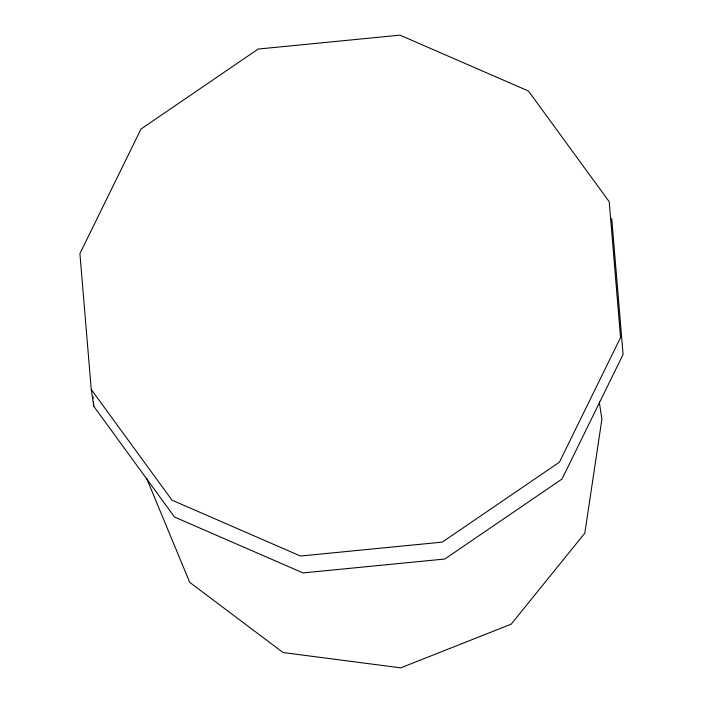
<?xml version="1.0" encoding="UTF-8"?>
<svg xmlns="http://www.w3.org/2000/svg" width="703" height="703" viewBox="0 0 703 703"><rect width="100%" height="100%" fill="white"/><g stroke="black" fill="none" stroke-linecap="round" stroke-linejoin="round"><path stroke-width="1.05" d="M91.249 389.453L171.971 500.149L300.462 556.029L442.284 542.118L559.439 462.161L620.538 337.563L609.202 201.717L528.471 91.03L399.981 35.15L258.159 49.052L141.004 129.018L79.914 253.616L91.249 389.453L93.798 406.343L174.529 517.039L303.019 572.919L444.841 559.008L561.996 479.051L623.086 354.453L611.751 218.607M146.505 478.084L189.713 582.348L283.089 652.551L400.763 667.85L511.204 624.15L584.817 533.155L601.891 419.252L599.264 401.888M92.981 396.562L93.165 398.742M93.437 402.002L93.798 406.343"/></g></svg>
